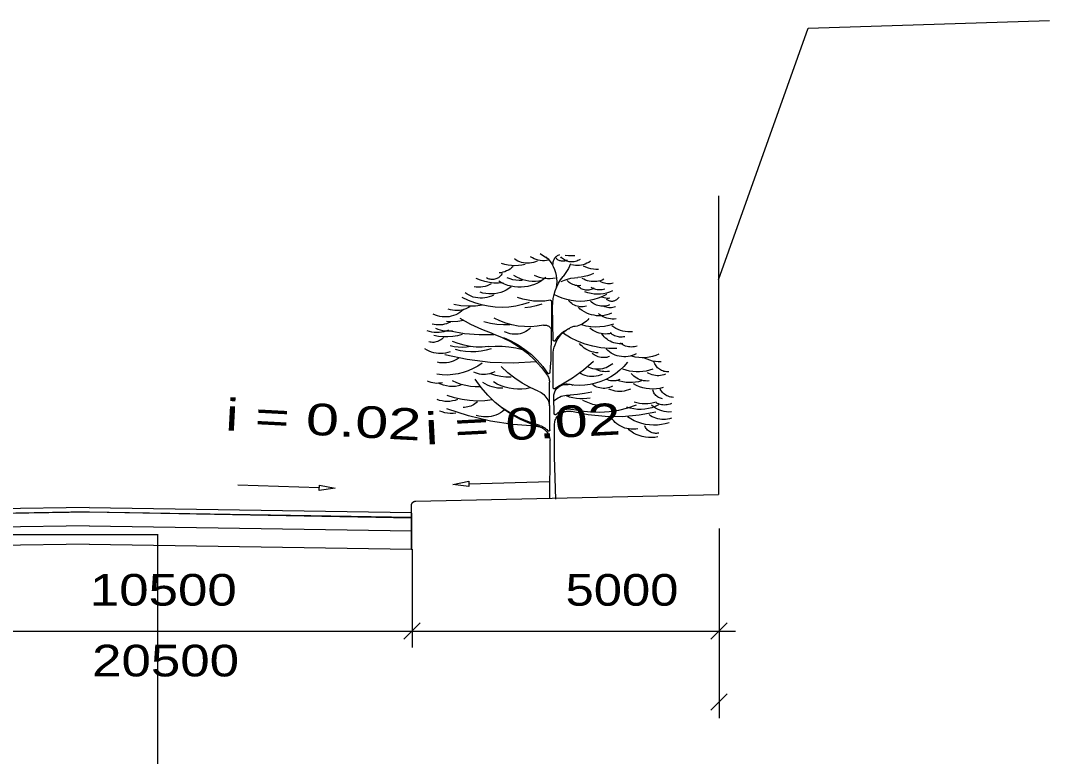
# Model space of a CAD drawing. Header units: metres. Extents: x 532950 to 537618, y 1849954 to 1853119.
# Drawn here: x 536117.5 to 536386.6, y 1852149.5 to 1852341.8 of the extents above; entities that cross this region are included whole.
import ezdxf

# ---------------------------------------------------------------- set-up
doc = ezdxf.new("R2010")
doc.units = ezdxf.units.M
doc.header["$LTSCALE"] = 3.1
for name, color, linetype, lineweight in [('1', 7, 'Continuous', 13), ('16', 7, 'Continuous', 13), ('2', 7, 'Continuous', 13), ('56', 7, 'Continuous', 13), ('57', 7, 'Continuous', 13), ('58', 7, 'Continuous', 13)]:
    doc.layers.add(name, color=color, linetype=linetype, lineweight=lineweight)

msp = doc.modelspace()

# ---------------------------------------------------------------- linework, layer by layer
at = {"layer": '1'}
for p, q in [((536256.81, 1852258.37), (536256.68, 1852267.04)), ((536256.8, 1852245.9), (536256.8, 1852254.33)), ((536255.97, 1852234.85), (536255.84, 1852247.32)), ((536257.07, 1852239.1), (536256.97, 1852243.44))]:
    msp.add_line(p, q, dxfattribs=at)
for points in [[(536252.67, 1852278.93), (536252.19, 1852278.73), (536251.68, 1852278.58), (536251.17, 1852278.47), (536250.65, 1852278.41), (536250.12, 1852278.39), (536249.6, 1852278.42), (536249.07, 1852278.49), (536248.56, 1852278.61), (536248.06, 1852278.78), (536247.58, 1852278.98), (536247.12, 1852279.23), (536246.67, 1852279.52)], [(536255.61, 1852279.17), (536255.07, 1852279.08), (536254.53, 1852279.04), (536253.98, 1852279.05), (536253.44, 1852279.11), (536252.9, 1852279.21), (536252.37, 1852279.37), (536251.86, 1852279.57), (536251.37, 1852279.82), (536250.91, 1852280.11)], [(536253.38, 1852280.93), (536254.05, 1852280.51), (536254.72, 1852280.08), (536255.38, 1852279.64)], [(536254.91, 1852280.11), (536255.48, 1852279.53), (536255.99, 1852278.9), (536256.44, 1852278.23), (536256.83, 1852277.51), (536257.15, 1852276.77), (536257.41, 1852276), (536257.6, 1852275.21), (536257.71, 1852274.41), (536257.75, 1852273.6), (536257.72, 1852272.79), (536257.61, 1852271.98)], [(536256.79, 1852278.11), (536256.79, 1852278.33), (536256.8, 1852278.56), (536256.84, 1852278.78), (536256.89, 1852279), (536256.96, 1852279.21), (536257.06, 1852279.42), (536257.17, 1852279.61), (536257.29, 1852279.8), (536257.44, 1852279.97), (536257.59, 1852280.13), (536257.76, 1852280.28), (536257.95, 1852280.41), (536258.14, 1852280.52), (536258.34, 1852280.62), (536258.56, 1852280.7)], [(536260.44, 1852279.17), (536260.24, 1852279.08), (536260.03, 1852279.01), (536259.82, 1852278.96), (536259.61, 1852278.93), (536259.39, 1852278.92), (536259.18, 1852278.93), (536258.96, 1852278.96), (536258.75, 1852279), (536258.55, 1852279.07), (536258.35, 1852279.15), (536258.16, 1852279.25), (536257.98, 1852279.37), (536257.81, 1852279.51), (536257.65, 1852279.65), (536257.51, 1852279.82), (536257.38, 1852279.99)], [(536263.85, 1852279.4), (536263.57, 1852279.23), (536263.28, 1852279.08), (536262.97, 1852278.95), (536262.66, 1852278.86), (536262.33, 1852278.79), (536262.01, 1852278.75), (536261.68, 1852278.74), (536261.35, 1852278.75), (536261.02, 1852278.8), (536260.7, 1852278.87), (536260.39, 1852278.98), (536260.08, 1852279.1), (536259.79, 1852279.26), (536259.51, 1852279.44), (536259.25, 1852279.64), (536259.01, 1852279.86), (536258.79, 1852280.11)], [(536262.44, 1852280.34), (536261.61, 1852280.31), (536260.79, 1852280.34), (536259.97, 1852280.46)], [(536246.32, 1852277.52), (536245.94, 1852277.18), (536245.53, 1852276.88), (536245.09, 1852276.62), (536244.64, 1852276.39), (536244.17, 1852276.2), (536243.68, 1852276.05), (536243.18, 1852275.94), (536242.68, 1852275.87)], [(536249.5, 1852278.11), (536248.61, 1852277.92), (536247.72, 1852277.8), (536246.82, 1852277.76), (536245.91, 1852277.8), (536245.02, 1852277.9), (536244.13, 1852278.09), (536243.26, 1852278.34)], [(536261.38, 1852278.22), (536260.81, 1852277.07), (536260.15, 1852275.97), (536259.39, 1852274.93)], [(536266.55, 1852278.93), (536266.12, 1852278.64), (536265.66, 1852278.4), (536265.19, 1852278.19), (536264.7, 1852278.03), (536264.19, 1852277.91), (536263.68, 1852277.83), (536263.16, 1852277.8), (536262.64, 1852277.82), (536262.12, 1852277.88), (536261.61, 1852277.99)], [(536268.67, 1852276.81), (536268, 1852276.8), (536267.33, 1852276.84), (536266.67, 1852276.95), (536266.03, 1852277.12), (536265.4, 1852277.35), (536264.79, 1852277.64)], [(536243.73, 1852273.28), (536242.53, 1852273.2), (536241.32, 1852273.23), (536240.12, 1852273.37), (536238.94, 1852273.63), (536237.79, 1852273.99), (536236.68, 1852274.46)], [(536243.5, 1852275.75), (536243.38, 1852275.53), (536243.23, 1852275.32), (536243.07, 1852275.12), (536242.9, 1852274.94), (536242.71, 1852274.78), (536242.5, 1852274.63), (536242.28, 1852274.5), (536242.06, 1852274.39), (536241.82, 1852274.3), (536241.58, 1852274.23), (536241.33, 1852274.18), (536241.08, 1852274.15), (536240.82, 1852274.15), (536240.57, 1852274.17), (536240.32, 1852274.21), (536240.07, 1852274.27), (536239.83, 1852274.35), (536239.6, 1852274.45), (536239.38, 1852274.57)], [(536254.91, 1852274.69), (536254.22, 1852274.14), (536253.48, 1852273.64), (536252.71, 1852273.21), (536251.9, 1852272.85), (536251.06, 1852272.56), (536250.21, 1852272.34), (536249.33, 1852272.2), (536248.45, 1852272.13), (536247.56, 1852272.14), (536246.68, 1852272.23), (536245.81, 1852272.39), (536244.96, 1852272.62), (536244.12, 1852272.93), (536243.32, 1852273.31), (536242.56, 1852273.75)], [(536248.67, 1852273.87), (536247.88, 1852273.87), (536247.09, 1852273.94), (536246.3, 1852274.08), (536245.54, 1852274.3), (536244.79, 1852274.57)], [(536253.85, 1852273.87), (536253.02, 1852273.72), (536252.18, 1852273.65), (536251.33, 1852273.65), (536250.49, 1852273.73), (536249.66, 1852273.87), (536248.85, 1852274.09), (536248.05, 1852274.38), (536247.29, 1852274.74), (536246.56, 1852275.16)], [(536257.46, 1852274.53), (536256.76, 1852274.41), (536256.05, 1852274.35), (536255.33, 1852274.35), (536254.62, 1852274.41), (536253.91, 1852274.52), (536253.22, 1852274.7), (536252.55, 1852274.94), (536251.89, 1852275.23)], [(536256.68, 1852267.04), (536256.71, 1852268.11), (536256.83, 1852269.16), (536257.05, 1852270.2), (536257.35, 1852271.22), (536257.74, 1852272.21), (536258.21, 1852273.17), (536258.76, 1852274.07), (536259.39, 1852274.93)], [(536258.91, 1852273.63), (536259.74, 1852273.98), (536260.6, 1852274.27), (536261.47, 1852274.48), (536262.36, 1852274.62), (536263.26, 1852274.69)], [(536264.08, 1852272.57), (536263.72, 1852272.54), (536263.36, 1852272.54), (536262.99, 1852272.56), (536262.63, 1852272.63), (536262.28, 1852272.72), (536261.93, 1852272.84), (536261.6, 1852272.99), (536261.28, 1852273.17), (536260.98, 1852273.38), (536260.7, 1852273.61), (536260.44, 1852273.87)], [(536267.38, 1852275.75), (536266.6, 1852275.4), (536265.79, 1852275.12), (536264.96, 1852274.9), (536264.11, 1852274.76), (536263.26, 1852274.69)], [(536270.08, 1852274.22), (536269.64, 1852274.02), (536269.17, 1852273.85), (536268.7, 1852273.73), (536268.21, 1852273.64), (536267.72, 1852273.6), (536267.23, 1852273.6), (536266.74, 1852273.64), (536266.25, 1852273.72), (536265.78, 1852273.85), (536265.31, 1852274.01), (536264.87, 1852274.22), (536264.44, 1852274.46)], [(536240.6, 1852272.98), (536240.08, 1852272.72), (536239.55, 1852272.5), (536238.99, 1852272.33), (536238.43, 1852272.21), (536237.85, 1852272.13), (536237.27, 1852272.11), (536236.69, 1852272.13), (536236.12, 1852272.2)], [(536245.86, 1852272.2), (536245.21, 1852271.76), (536244.53, 1852271.37), (536243.82, 1852271.04), (536243.08, 1852270.77), (536242.32, 1852270.58), (536241.55, 1852270.45), (536240.77, 1852270.39), (536239.98, 1852270.4), (536239.2, 1852270.48), (536238.43, 1852270.62), (536237.68, 1852270.84)], [(536267.5, 1852271.87), (536267.24, 1852271.72), (536266.98, 1852271.6), (536266.71, 1852271.5), (536266.43, 1852271.42), (536266.14, 1852271.37), (536265.85, 1852271.34), (536265.56, 1852271.35), (536265.27, 1852271.37), (536264.98, 1852271.43), (536264.7, 1852271.5), (536264.43, 1852271.61), (536264.17, 1852271.73), (536263.92, 1852271.88), (536263.68, 1852272.05), (536263.46, 1852272.25), (536263.26, 1852272.46)], [(536272.32, 1852271.16), (536271.56, 1852270.85), (536270.78, 1852270.61), (536269.98, 1852270.44), (536269.16, 1852270.34), (536268.35, 1852270.32), (536267.53, 1852270.36), (536266.72, 1852270.48), (536265.92, 1852270.67), (536265.14, 1852270.93)], [(536270.32, 1852271.63), (536270, 1852271.54), (536269.67, 1852271.47), (536269.34, 1852271.43), (536269, 1852271.42), (536268.67, 1852271.43), (536268.33, 1852271.48), (536268.01, 1852271.55), (536267.69, 1852271.65), (536267.37, 1852271.77), (536267.08, 1852271.93), (536266.79, 1852272.1)], [(536272.55, 1852273.16), (536272.17, 1852273.08), (536271.78, 1852273.04), (536271.39, 1852273.03), (536271, 1852273.05), (536270.61, 1852273.1), (536270.23, 1852273.19), (536269.85, 1852273.3), (536269.49, 1852273.45), (536269.14, 1852273.63)], [(536250.53, 1852268.11), (536248.8, 1852267.58), (536247.03, 1852267.19), (536245.24, 1852266.95), (536243.43, 1852266.87), (536241.62, 1852266.93), (536239.83, 1852267.15), (536238.05, 1852267.51), (536236.32, 1852268.03), (536234.63, 1852268.68), (536233, 1852269.48)], [(536241.18, 1852270.06), (536240.64, 1852269.81), (536240.07, 1852269.6), (536239.49, 1852269.44), (536238.9, 1852269.34), (536238.3, 1852269.28), (536237.7, 1852269.28), (536237.1, 1852269.33), (536236.51, 1852269.43), (536235.92, 1852269.57), (536235.36, 1852269.77), (536234.81, 1852270.02), (536234.28, 1852270.31), (536233.78, 1852270.64)], [(536256.01, 1852268.73), (536254.59, 1852268.52), (536253.15, 1852268.45), (536251.71, 1852268.52), (536250.28, 1852268.71), (536248.88, 1852269.03), (536247.51, 1852269.48)], [(536256.01, 1852268.73), (536256.04, 1852268.73), (536256.07, 1852268.73), (536256.1, 1852268.73), (536256.13, 1852268.73), (536256.16, 1852268.72), (536256.18, 1852268.71), (536256.21, 1852268.7), (536256.24, 1852268.69), (536256.26, 1852268.67), (536256.28, 1852268.66), (536256.3, 1852268.64), (536256.32, 1852268.62), (536256.34, 1852268.59), (536256.35, 1852268.57), (536256.37, 1852268.54), (536256.38, 1852268.52), (536256.39, 1852268.49), (536256.39, 1852268.46), (536256.4, 1852268.43), (536256.4, 1852268.4)], [(536256.4, 1852268.4), (536256.35, 1852263.82), (536256.28, 1852259.24), (536256.21, 1852254.66)], [(536270.79, 1852270.22), (536269.72, 1852269.68), (536268.61, 1852269.24), (536267.46, 1852268.89), (536266.29, 1852268.63), (536265.1, 1852268.48), (536263.91, 1852268.43), (536262.71, 1852268.48), (536261.52, 1852268.63), (536260.35, 1852268.89), (536259.21, 1852269.24), (536258.1, 1852269.68), (536257.03, 1852270.22)], [(536265.5, 1852267.16), (536265.1, 1852267.07), (536264.7, 1852267.02), (536264.3, 1852267.01), (536263.9, 1852267.03), (536263.5, 1852267.08), (536263.11, 1852267.17), (536262.73, 1852267.3), (536262.36, 1852267.46), (536262, 1852267.64), (536261.67, 1852267.86), (536261.35, 1852268.11), (536261.06, 1852268.39), (536260.79, 1852268.69)], [(536271.59, 1852267.54), (536271.22, 1852267.39), (536270.85, 1852267.28), (536270.47, 1852267.2), (536270.08, 1852267.16), (536269.7, 1852267.15), (536269.31, 1852267.17), (536268.92, 1852267.23), (536268.54, 1852267.32), (536268.18, 1852267.44), (536267.82, 1852267.6), (536267.48, 1852267.78), (536267.15, 1852268), (536266.85, 1852268.24), (536266.57, 1852268.51)], [(536271.67, 1852269.24), (536271.3, 1852269.22), (536270.92, 1852269.23), (536270.55, 1852269.27), (536270.19, 1852269.34), (536269.83, 1852269.43), (536269.48, 1852269.56)], [(536273.97, 1852269.51), (536273.87, 1852269.35), (536273.76, 1852269.21), (536273.64, 1852269.07), (536273.5, 1852268.94), (536273.36, 1852268.83), (536273.2, 1852268.73), (536273.04, 1852268.64), (536272.87, 1852268.57), (536272.7, 1852268.51), (536272.52, 1852268.47), (536272.33, 1852268.44), (536272.15, 1852268.43), (536271.97, 1852268.44), (536271.78, 1852268.46), (536271.6, 1852268.5), (536271.43, 1852268.56), (536271.26, 1852268.63), (536271.09, 1852268.71), (536270.94, 1852268.81), (536270.79, 1852268.92)], [(536233.33, 1852266.29), (536232.87, 1852265.89), (536232.38, 1852265.53), (536231.86, 1852265.22), (536231.32, 1852264.95), (536230.75, 1852264.73), (536230.17, 1852264.56), (536229.57, 1852264.44), (536228.97, 1852264.37), (536228.36, 1852264.36), (536227.76, 1852264.39), (536227.16, 1852264.48), (536226.57, 1852264.63), (536225.99, 1852264.82), (536225.44, 1852265.06)], [(536235.03, 1852267.03), (536234.51, 1852266.74), (536233.98, 1852266.5), (536233.42, 1852266.31), (536232.85, 1852266.17), (536232.27, 1852266.08), (536231.68, 1852266.04), (536231.1, 1852266.05), (536230.51, 1852266.12), (536229.94, 1852266.23), (536229.37, 1852266.39)], [(536238.33, 1852267.41), (536236.46, 1852267.19), (536234.57, 1852267.15), (536232.69, 1852267.29), (536230.83, 1852267.6)], [(536253.84, 1852267.72), (536252.38, 1852267.26), (536250.88, 1852266.93), (536249.36, 1852266.75)], [(536272.07, 1852265.35), (536271.45, 1852265.1), (536270.81, 1852264.91), (536270.16, 1852264.77), (536269.5, 1852264.69), (536268.83, 1852264.67), (536268.17, 1852264.7), (536267.5, 1852264.79), (536266.85, 1852264.93), (536266.22, 1852265.13), (536265.6, 1852265.38), (536265.01, 1852265.69), (536264.44, 1852266.04), (536263.91, 1852266.44), (536263.41, 1852266.89)], [(536273.14, 1852267.04), (536272.8, 1852266.92), (536272.45, 1852266.84), (536272.09, 1852266.79), (536271.72, 1852266.77), (536271.36, 1852266.78), (536271, 1852266.83), (536270.65, 1852266.91), (536270.3, 1852267.02), (536269.97, 1852267.16)], [(536229.95, 1852263.02), (536229.45, 1852262.79), (536228.93, 1852262.6), (536228.4, 1852262.45), (536227.85, 1852262.34), (536227.31, 1852262.29), (536226.75, 1852262.28), (536226.2, 1852262.31), (536225.66, 1852262.39), (536225.12, 1852262.51)], [(536233.37, 1852263.4), (536231.88, 1852263.2), (536230.37, 1852263.13), (536228.87, 1852263.21)], [(536241.08, 1852259.93), (536238.12, 1852261.06), (536235.24, 1852262.42), (536232.48, 1852263.99)], [(536245.5, 1852262.32), (536243.79, 1852262.29), (536242.07, 1852262.41), (536240.38, 1852262.68), (536238.71, 1852263.09)], [(536254.27, 1852262.2), (536252.63, 1852261.93), (536250.97, 1852261.81), (536249.31, 1852261.84), (536247.66, 1852262), (536246.03, 1852262.31), (536244.43, 1852262.75), (536242.88, 1852263.33), (536241.38, 1852264.04)], [(536266.16, 1852263.97), (536265.86, 1852263.62), (536265.52, 1852263.29), (536265.16, 1852262.99), (536264.77, 1852262.72), (536264.37, 1852262.49), (536263.94, 1852262.29), (536263.5, 1852262.13), (536263.05, 1852262), (536262.59, 1852261.91), (536262.12, 1852261.87)], [(536273.26, 1852263.86), (536272.77, 1852263.82), (536272.27, 1852263.82), (536271.78, 1852263.86), (536271.29, 1852263.94), (536270.81, 1852264.07), (536270.35, 1852264.24), (536269.9, 1852264.44), (536269.46, 1852264.68), (536269.06, 1852264.96), (536268.67, 1852265.27)], [(536229.44, 1852260.92), (536228.84, 1852260.69), (536228.23, 1852260.51), (536227.61, 1852260.38), (536226.98, 1852260.3), (536226.34, 1852260.28), (536225.71, 1852260.32), (536225.08, 1852260.4), (536224.46, 1852260.54), (536223.85, 1852260.73)], [(536230.52, 1852260.73), (536229.88, 1852260.65), (536229.24, 1852260.62), (536228.59, 1852260.65), (536227.96, 1852260.75), (536227.33, 1852260.9), (536226.72, 1852261.11), (536226.13, 1852261.37)], [(536241.25, 1852259.72), (536237.43, 1852259.66), (536233.63, 1852259.98), (536229.88, 1852260.67)], [(536250.92, 1852261.48), (536250.53, 1852261.13), (536250.11, 1852260.82), (536249.66, 1852260.55), (536249.18, 1852260.32), (536248.69, 1852260.13), (536248.19, 1852259.99), (536247.67, 1852259.89), (536247.15, 1852259.84), (536246.62, 1852259.84), (536246.1, 1852259.88), (536245.58, 1852259.97), (536245.07, 1852260.1), (536244.58, 1852260.28), (536244.11, 1852260.51)], [(536254.27, 1852262.2), (536254.43, 1852262.22), (536254.59, 1852262.23), (536254.75, 1852262.23), (536254.91, 1852262.21), (536255.07, 1852262.18), (536255.23, 1852262.14), (536255.38, 1852262.08), (536255.53, 1852262.01), (536255.66, 1852261.92), (536255.8, 1852261.83), (536255.92, 1852261.72), (536256.03, 1852261.6), (536256.13, 1852261.48), (536256.22, 1852261.34), (536256.3, 1852261.2), (536256.36, 1852261.05)], [(536256.8, 1852254.33), (536256.83, 1852255.04), (536256.92, 1852255.75), (536257.08, 1852256.44), (536257.3, 1852257.12), (536257.57, 1852257.78), (536257.9, 1852258.41), (536258.29, 1852259.01), (536258.73, 1852259.58), (536259.21, 1852260.1), (536259.74, 1852260.58), (536260.31, 1852261.01), (536260.91, 1852261.39), (536261.55, 1852261.71), (536262.21, 1852261.98)], [(536257.41, 1852258.21), (536257.74, 1852258.75), (536258.11, 1852259.25), (536258.53, 1852259.71), (536258.99, 1852260.14), (536259.49, 1852260.52), (536260.01, 1852260.86), (536260.57, 1852261.14), (536261.15, 1852261.38)], [(536272.56, 1852262.52), (536271.41, 1852262.16), (536270.24, 1852261.91), (536269.05, 1852261.77), (536267.85, 1852261.73), (536266.65, 1852261.81), (536265.47, 1852261.99), (536264.3, 1852262.27)], [(536272.08, 1852260.09), (536271.54, 1852259.98), (536270.99, 1852259.91), (536270.44, 1852259.9), (536269.89, 1852259.93), (536269.34, 1852260.01), (536268.81, 1852260.14), (536268.28, 1852260.32), (536267.78, 1852260.54), (536267.3, 1852260.81), (536266.84, 1852261.12), (536266.41, 1852261.47)], [(536275.56, 1852259.2), (536275.22, 1852259.14), (536274.88, 1852259.1), (536274.54, 1852259.09), (536274.2, 1852259.11), (536273.86, 1852259.16), (536273.52, 1852259.24), (536273.2, 1852259.34), (536272.88, 1852259.47), (536272.57, 1852259.63), (536272.28, 1852259.82), (536272.01, 1852260.02), (536271.76, 1852260.25)], [(536277.6, 1852260.51), (536276.96, 1852260.46), (536276.31, 1852260.47), (536275.67, 1852260.54), (536275.04, 1852260.66), (536274.41, 1852260.84), (536273.81, 1852261.07), (536273.23, 1852261.36), (536272.67, 1852261.69), (536272.15, 1852262.07)], [(536228.1, 1852259.02), (536227.89, 1852258.77), (536227.65, 1852258.56), (536227.39, 1852258.36), (536227.12, 1852258.18), (536226.83, 1852258.04), (536226.53, 1852257.92), (536226.22, 1852257.82), (536225.9, 1852257.76), (536225.58, 1852257.72), (536225.25, 1852257.72), (536224.93, 1852257.74), (536224.61, 1852257.79), (536224.29, 1852257.87)], [(536232.99, 1852259.78), (536231.78, 1852259.46), (536230.55, 1852259.25), (536229.3, 1852259.15), (536228.04, 1852259.16), (536226.79, 1852259.29), (536225.56, 1852259.52)], [(536239.82, 1852256.61), (536238.23, 1852256.49), (536236.64, 1852256.51), (536235.06, 1852256.67), (536233.49, 1852256.97), (536231.96, 1852257.4), (536230.47, 1852257.97)], [(536241.08, 1852259.93), (536243.5, 1852258.98), (536245.82, 1852257.82), (536248.02, 1852256.44), (536250.09, 1852254.87), (536252, 1852253.11), (536253.73, 1852251.18), (536255.29, 1852249.1)], [(536243.81, 1852258.98), (536245.78, 1852258.1), (536247.66, 1852257.07), (536249.44, 1852255.87), (536251.11, 1852254.52), (536252.66, 1852253.03), (536254.07, 1852251.41), (536255.34, 1852249.68)], [(536257.41, 1852258.21), (536257.4, 1852258.19), (536257.38, 1852258.17), (536257.36, 1852258.15), (536257.34, 1852258.13), (536257.32, 1852258.11), (536257.3, 1852258.09), (536257.27, 1852258.08), (536257.25, 1852258.07), (536257.22, 1852258.06), (536257.19, 1852258.05), (536257.16, 1852258.05), (536257.13, 1852258.05), (536257.11, 1852258.05), (536257.08, 1852258.05), (536257.05, 1852258.06), (536257.02, 1852258.07), (536257, 1852258.08), (536256.97, 1852258.09), (536256.95, 1852258.1), (536256.93, 1852258.12), (536256.91, 1852258.14), (536256.89, 1852258.16), (536256.87, 1852258.18), (536256.85, 1852258.21), (536256.84, 1852258.23), (536256.83, 1852258.26), (536256.82, 1852258.28), (536256.81, 1852258.31), (536256.81, 1852258.34), (536256.81, 1852258.37)], [(536273.46, 1852256.12), (536271.36, 1852256.12), (536269.26, 1852256.31), (536267.2, 1852256.69), (536265.18, 1852257.26), (536263.21, 1852258), (536261.33, 1852258.92), (536259.53, 1852260.01)], [(536275.07, 1852257.42), (536274.59, 1852257.38), (536274.1, 1852257.38), (536273.61, 1852257.43), (536273.13, 1852257.51), (536272.65, 1852257.64), (536272.19, 1852257.8), (536271.75, 1852258.01), (536271.32, 1852258.25), (536270.92, 1852258.52), (536270.54, 1852258.83), (536270.18, 1852259.17), (536269.86, 1852259.54), (536269.57, 1852259.93)], [(536278.8, 1852256.77), (536278.43, 1852256.66), (536278.05, 1852256.57), (536277.67, 1852256.52), (536277.29, 1852256.5), (536276.9, 1852256.52), (536276.52, 1852256.57), (536276.14, 1852256.64), (536275.77, 1852256.76), (536275.41, 1852256.9), (536275.07, 1852257.07), (536274.74, 1852257.27), (536274.43, 1852257.5)], [(536229.89, 1852255.24), (536229.29, 1852255.06), (536228.68, 1852254.92), (536228.05, 1852254.83), (536227.43, 1852254.8), (536226.8, 1852254.82), (536226.17, 1852254.9), (536225.56, 1852255.02), (536224.96, 1852255.2), (536224.37, 1852255.43), (536223.81, 1852255.7), (536223.27, 1852256.02)], [(536235.15, 1852256.61), (536234.1, 1852256.46), (536233.04, 1852256.4), (536231.98, 1852256.44), (536230.92, 1852256.58), (536229.89, 1852256.8)], [(536240.6, 1852256.02), (536239.29, 1852255.67), (536237.96, 1852255.42), (536236.62, 1852255.29), (536235.26, 1852255.26), (536233.91, 1852255.34), (536232.57, 1852255.53), (536231.25, 1852255.83)], [(536239.82, 1852256.61), (536241.63, 1852256.75), (536243.44, 1852256.75), (536245.24, 1852256.59), (536247.03, 1852256.28), (536248.78, 1852255.83)], [(536268.6, 1852254.99), (536268.03, 1852255.03), (536267.47, 1852255.12), (536266.92, 1852255.25), (536266.38, 1852255.44), (536265.86, 1852255.66), (536265.36, 1852255.94), (536264.89, 1852256.25), (536264.45, 1852256.6), (536264.04, 1852256.99), (536263.66, 1852257.42)], [(536271.59, 1852254.02), (536271.23, 1852253.9), (536270.86, 1852253.81), (536270.49, 1852253.76), (536270.11, 1852253.73), (536269.73, 1852253.74), (536269.35, 1852253.78), (536268.97, 1852253.85), (536268.61, 1852253.96), (536268.25, 1852254.09), (536267.91, 1852254.25), (536267.58, 1852254.45), (536267.27, 1852254.66), (536266.98, 1852254.91)], [(536278.56, 1852254.75), (536278.04, 1852254.49), (536277.51, 1852254.28), (536276.96, 1852254.12), (536276.4, 1852254.01), (536275.83, 1852253.95), (536275.26, 1852253.95), (536274.69, 1852253.99), (536274.12, 1852254.08), (536273.57, 1852254.22), (536273.03, 1852254.42), (536272.51, 1852254.66), (536272.01, 1852254.94), (536271.54, 1852255.27), (536271.11, 1852255.64), (536270.7, 1852256.04)], [(536238.26, 1852252.32), (536237.11, 1852251.53), (536235.89, 1852250.85), (536234.62, 1852250.28), (536233.3, 1852249.82), (536231.94, 1852249.49), (536230.56, 1852249.28), (536229.17, 1852249.19), (536227.77, 1852249.23), (536226.38, 1852249.4)], [(536232.22, 1852253.69), (536231.73, 1852253.35), (536231.21, 1852253.07), (536230.67, 1852252.83), (536230.1, 1852252.63), (536229.53, 1852252.49), (536228.94, 1852252.39), (536228.35, 1852252.35), (536227.75, 1852252.35), (536227.16, 1852252.41), (536226.58, 1852252.52)], [(536252.38, 1852252.62), (536246.35, 1852252.28), (536240.32, 1852252.48), (536234.33, 1852253.21), (536228.43, 1852254.47)], [(536256.21, 1852254.66), (536256.16, 1852253.04), (536256.06, 1852251.43), (536255.93, 1852249.82)], [(536267.38, 1852252.72), (536264.71, 1852250.42), (536261.84, 1852248.36), (536258.8, 1852246.56)], [(536276.24, 1852252.52), (536275.28, 1852251.43), (536274.23, 1852250.44), (536273.1, 1852249.54), (536271.89, 1852248.75), (536270.62, 1852248.06), (536269.29, 1852247.5), (536267.91, 1852247.05), (536266.5, 1852246.72), (536265.07, 1852246.52), (536263.63, 1852246.45), (536262.18, 1852246.51), (536260.75, 1852246.69)], [(536272.4, 1852252.15), (536272.01, 1852251.84), (536271.59, 1852251.55), (536271.14, 1852251.31), (536270.68, 1852251.1), (536270.2, 1852250.94), (536269.71, 1852250.81), (536269.21, 1852250.73), (536268.7, 1852250.69), (536268.2, 1852250.69), (536267.69, 1852250.74), (536267.19, 1852250.83), (536266.7, 1852250.96), (536266.22, 1852251.13), (536265.76, 1852251.34)], [(536284.47, 1852254.67), (536283.64, 1852254.31), (536282.78, 1852254.03), (536281.89, 1852253.84), (536281, 1852253.72), (536280.09, 1852253.69), (536279.19, 1852253.75), (536278.3, 1852253.88), (536277.42, 1852254.1)], [(536285.03, 1852252.64), (536284.29, 1852252.64), (536283.55, 1852252.71), (536282.82, 1852252.84), (536282.11, 1852253.04), (536281.41, 1852253.3), (536280.74, 1852253.61)], [(536287.06, 1852250.05), (536286.74, 1852250.03), (536286.42, 1852250.04), (536286.1, 1852250.08), (536285.79, 1852250.15), (536285.48, 1852250.24), (536285.18, 1852250.36), (536284.9, 1852250.51), (536284.63, 1852250.68), (536284.37, 1852250.87), (536284.13, 1852251.08), (536283.92, 1852251.32), (536283.72, 1852251.57), (536283.54, 1852251.84), (536283.39, 1852252.12), (536283.27, 1852252.42), (536283.17, 1852252.72)], [(536241.59, 1852250.06), (536241.12, 1852249.83), (536240.63, 1852249.64), (536240.12, 1852249.49), (536239.61, 1852249.39), (536239.08, 1852249.33), (536238.56, 1852249.32), (536238.03, 1852249.36), (536237.51, 1852249.44), (536237, 1852249.57), (536236.51, 1852249.75), (536236.03, 1852249.96)], [(536245.82, 1852248.62), (536244.47, 1852248.65), (536243.14, 1852248.8), (536241.82, 1852249.08), (536240.54, 1852249.48)], [(536252.92, 1852244.97), (536250.78, 1852245.93), (536248.73, 1852247.06), (536246.78, 1852248.35), (536244.94, 1852249.8), (536243.22, 1852251.4)], [(536255.93, 1852249.82), (536255.92, 1852249.8), (536255.92, 1852249.77), (536255.91, 1852249.74), (536255.9, 1852249.72), (536255.88, 1852249.69), (536255.87, 1852249.67), (536255.85, 1852249.65), (536255.83, 1852249.62), (536255.81, 1852249.61), (536255.79, 1852249.59), (536255.76, 1852249.57), (536255.74, 1852249.56), (536255.71, 1852249.55), (536255.68, 1852249.54), (536255.66, 1852249.54), (536255.63, 1852249.53), (536255.6, 1852249.53), (536255.57, 1852249.53), (536255.54, 1852249.54), (536255.52, 1852249.55), (536255.49, 1852249.55), (536255.46, 1852249.57), (536255.44, 1852249.58), (536255.41, 1852249.6), (536255.39, 1852249.61), (536255.37, 1852249.63), (536255.35, 1852249.65), (536255.34, 1852249.68)], [(536269.65, 1852249.32), (536269.12, 1852249.12), (536268.57, 1852248.97), (536268.02, 1852248.86), (536267.46, 1852248.81), (536266.89, 1852248.8), (536266.32, 1852248.83), (536265.76, 1852248.92), (536265.21, 1852249.05), (536264.68, 1852249.23), (536264.16, 1852249.46), (536263.66, 1852249.72)], [(536271.51, 1852250.13), (536271.04, 1852250.07), (536270.57, 1852250.05), (536270.1, 1852250.07), (536269.63, 1852250.13), (536269.17, 1852250.23), (536268.71, 1852250.36), (536268.27, 1852250.53)], [(536282.86, 1852250.76), (536282.03, 1852250.45), (536281.17, 1852250.22), (536280.3, 1852250.07), (536279.41, 1852249.99), (536278.52, 1852249.99), (536277.64, 1852250.07), (536276.76, 1852250.22), (536275.91, 1852250.45), (536275.07, 1852250.76)], [(536281.89, 1852247.64), (536281.41, 1852247.62), (536280.93, 1852247.65), (536280.46, 1852247.71), (536279.99, 1852247.82), (536279.54, 1852247.96), (536279.1, 1852248.14), (536278.67, 1852248.37), (536278.27, 1852248.62), (536277.89, 1852248.92), (536277.54, 1852249.24), (536277.21, 1852249.59)], [(536286.17, 1852249.4), (536285.76, 1852249.24), (536285.33, 1852249.13), (536284.89, 1852249.05), (536284.45, 1852249.01), (536284.01, 1852249.01), (536283.57, 1852249.05), (536283.13, 1852249.12), (536282.7, 1852249.23), (536282.29, 1852249.38), (536281.88, 1852249.57), (536281.5, 1852249.79)], [(536227.87, 1852247.18), (536227.37, 1852247.08), (536226.87, 1852247.03), (536226.37, 1852247.01), (536225.87, 1852247.04), (536225.37, 1852247.11), (536224.88, 1852247.22), (536224.4, 1852247.37), (536223.93, 1852247.56)], [(536232.76, 1852246.5), (536232.01, 1852246.33), (536231.24, 1852246.23), (536230.46, 1852246.19), (536229.69, 1852246.23), (536228.92, 1852246.34), (536228.16, 1852246.52), (536227.43, 1852246.77), (536226.72, 1852247.08)], [(536237.66, 1852246.12), (536236.42, 1852246.12), (536235.18, 1852246.22), (536233.96, 1852246.43), (536232.76, 1852246.74), (536231.59, 1852247.15), (536230.46, 1852247.66)], [(536253.3, 1852235.65), (536250.75, 1852236.49), (536248.29, 1852237.56), (536245.94, 1852238.84), (536243.71, 1852240.34), (536241.62, 1852242.03), (536239.7, 1852243.9), (536237.96, 1852245.95), (536236.41, 1852248.14)], [(536243.61, 1852245.74), (536242.92, 1852245.73), (536242.23, 1852245.79), (536241.56, 1852245.9), (536240.89, 1852246.07), (536240.24, 1852246.29), (536239.61, 1852246.57), (536239, 1852246.9), (536238.43, 1852247.27)], [(536250.81, 1852245.83), (536249.72, 1852245.61), (536248.62, 1852245.49), (536247.51, 1852245.47), (536246.4, 1852245.54), (536245.3, 1852245.72), (536244.23, 1852245.99), (536243.18, 1852246.36), (536242.17, 1852246.82), (536241.21, 1852247.37)], [(536255.29, 1852249.1), (536255.43, 1852248.87), (536255.55, 1852248.63), (536255.66, 1852248.38), (536255.74, 1852248.12), (536255.79, 1852247.86), (536255.83, 1852247.59), (536255.84, 1852247.32)], [(536256.97, 1852243.44), (536256.97, 1852243.72), (536257, 1852244.01), (536257.06, 1852244.29), (536257.14, 1852244.56), (536257.24, 1852244.82), (536257.37, 1852245.08), (536257.52, 1852245.32), (536257.69, 1852245.55), (536257.88, 1852245.76), (536258.09, 1852245.96), (536258.31, 1852246.14), (536258.55, 1852246.29), (536258.8, 1852246.43), (536259.06, 1852246.54), (536259.33, 1852246.63), (536259.61, 1852246.69), (536259.89, 1852246.73), (536260.18, 1852246.74), (536260.46, 1852246.73), (536260.75, 1852246.69)], [(536257.35, 1852245.66), (536257.63, 1852245.92), (536257.94, 1852246.14), (536258.27, 1852246.34), (536258.61, 1852246.51), (536258.97, 1852246.65), (536259.33, 1852246.75), (536259.71, 1852246.83), (536260.09, 1852246.87), (536260.47, 1852246.87), (536260.85, 1852246.84), (536261.23, 1852246.78), (536261.6, 1852246.69), (536261.96, 1852246.56)], [(536274.29, 1852248.03), (536273.96, 1852247.89), (536273.61, 1852247.78), (536273.26, 1852247.71), (536272.9, 1852247.66), (536272.54, 1852247.64), (536272.18, 1852247.66), (536271.82, 1852247.71), (536271.47, 1852247.78), (536271.12, 1852247.89), (536270.79, 1852248.03)], [(536279.94, 1852247.64), (536279.15, 1852247.43), (536278.35, 1852247.28), (536277.53, 1852247.2), (536276.71, 1852247.19), (536275.89, 1852247.25), (536275.08, 1852247.38), (536274.29, 1852247.57), (536273.51, 1852247.84)], [(536285.59, 1852245.89), (536284.72, 1852245.68), (536283.83, 1852245.55), (536282.94, 1852245.51), (536282.04, 1852245.54), (536281.15, 1852245.65), (536280.28, 1852245.84), (536279.42, 1852246.11), (536278.59, 1852246.45), (536277.8, 1852246.86)], [(536252.92, 1852244.97), (536253.31, 1852244.79), (536253.68, 1852244.58), (536254.03, 1852244.34), (536254.36, 1852244.06), (536254.66, 1852243.76), (536254.93, 1852243.43), (536255.18, 1852243.08), (536255.39, 1852242.7), (536255.56, 1852242.31), (536255.7, 1852241.91), (536255.8, 1852241.5), (536255.87, 1852241.07), (536255.89, 1852240.65)], [(536257.35, 1852245.66), (536257.32, 1852245.64), (536257.3, 1852245.63), (536257.28, 1852245.61), (536257.25, 1852245.6), (536257.23, 1852245.59), (536257.2, 1852245.58), (536257.17, 1852245.58), (536257.15, 1852245.57), (536257.12, 1852245.57), (536257.09, 1852245.57), (536257.06, 1852245.58), (536257.03, 1852245.58), (536257.01, 1852245.59), (536256.98, 1852245.6), (536256.96, 1852245.62), (536256.93, 1852245.63), (536256.91, 1852245.65), (536256.89, 1852245.67), (536256.87, 1852245.69), (536256.86, 1852245.71), (536256.84, 1852245.74), (536256.83, 1852245.76), (536256.82, 1852245.79), (536256.81, 1852245.81), (536256.8, 1852245.84), (536256.8, 1852245.87), (536256.8, 1852245.9)], [(536266.89, 1852244.72), (536265.03, 1852244.34), (536263.14, 1852244.08), (536261.24, 1852243.94)], [(536272.35, 1852246.28), (536271.96, 1852246.09), (536271.56, 1852245.94), (536271.15, 1852245.82), (536270.73, 1852245.74), (536270.3, 1852245.7), (536269.87, 1852245.7), (536269.45, 1852245.73), (536269.02, 1852245.8), (536268.61, 1852245.9), (536268.2, 1852246.04), (536267.81, 1852246.22), (536267.44, 1852246.43), (536267.09, 1852246.67)], [(536277.02, 1852245.5), (536276.48, 1852245.28), (536275.92, 1852245.11), (536275.35, 1852244.99), (536274.78, 1852244.92), (536274.2, 1852244.9), (536273.61, 1852244.92), (536273.04, 1852244.99), (536272.47, 1852245.11), (536271.91, 1852245.28), (536271.37, 1852245.5)], [(536285.39, 1852242.96), (536285.12, 1852243.03), (536284.86, 1852243.11), (536284.6, 1852243.22), (536284.35, 1852243.35), (536284.11, 1852243.5), (536283.89, 1852243.67), (536283.69, 1852243.86), (536283.5, 1852244.07), (536283.33, 1852244.29), (536283.18, 1852244.53), (536283.05, 1852244.78), (536282.95, 1852245.04), (536282.86, 1852245.3)], [(536288.32, 1852243.35), (536287.96, 1852243.37), (536287.6, 1852243.42), (536287.25, 1852243.51), (536286.91, 1852243.62), (536286.58, 1852243.77), (536286.27, 1852243.94), (536285.97, 1852244.14), (536285.69, 1852244.37), (536285.43, 1852244.62), (536285.2, 1852244.89), (536284.99, 1852245.19), (536284.81, 1852245.5)], [(536231.8, 1852242.76), (536231.15, 1852242.55), (536230.48, 1852242.4), (536229.8, 1852242.3), (536229.12, 1852242.27), (536228.43, 1852242.3), (536227.75, 1852242.4), (536227.08, 1852242.55), (536226.43, 1852242.76)], [(536240.92, 1852242.66), (536238.94, 1852242.44), (536236.94, 1852242.39), (536234.95, 1852242.5), (536232.97, 1852242.78), (536231.02, 1852243.21), (536229.12, 1852243.81)], [(536236.99, 1852242.18), (536236.68, 1852241.9), (536236.36, 1852241.65), (536236.01, 1852241.43), (536235.65, 1852241.23), (536235.27, 1852241.07), (536234.88, 1852240.93), (536234.47, 1852240.83), (536234.07, 1852240.77), (536233.66, 1852240.74), (536233.24, 1852240.74)], [(536256.96, 1852242.38), (536257.31, 1852242.69), (536257.68, 1852242.97), (536258.08, 1852243.22), (536258.5, 1852243.44), (536258.93, 1852243.62), (536259.38, 1852243.76), (536259.84, 1852243.86), (536260.31, 1852243.93), (536260.77, 1852243.95), (536261.24, 1852243.94)], [(536266.5, 1852243.16), (536265.61, 1852243.02), (536264.7, 1852242.95), (536263.8, 1852242.96), (536262.89, 1852243.05), (536262, 1852243.21), (536261.12, 1852243.44), (536260.27, 1852243.74)], [(536270.98, 1852241.21), (536270.03, 1852241.16), (536269.08, 1852241.2), (536268.13, 1852241.32), (536267.2, 1852241.51), (536266.29, 1852241.79), (536265.41, 1852242.15), (536264.56, 1852242.57)], [(536284.39, 1852241.36), (536283.53, 1852240.96), (536282.63, 1852240.64), (536281.71, 1852240.4), (536280.77, 1852240.25), (536279.82, 1852240.18), (536278.87, 1852240.21), (536277.92, 1852240.31), (536276.99, 1852240.51), (536276.08, 1852240.79)], [(536283.72, 1852242.12), (536283.02, 1852241.92), (536282.31, 1852241.77), (536281.58, 1852241.68), (536280.85, 1852241.65), (536280.13, 1852241.68), (536279.4, 1852241.77), (536278.69, 1852241.92), (536277.99, 1852242.12)], [(536287.73, 1852241.74), (536287.38, 1852241.6), (536287.02, 1852241.49), (536286.65, 1852241.41), (536286.27, 1852241.37), (536285.89, 1852241.35), (536285.51, 1852241.37), (536285.14, 1852241.42), (536284.77, 1852241.5), (536284.41, 1852241.62), (536284.06, 1852241.76), (536283.72, 1852241.93)], [(536231.32, 1852239.21), (536230.61, 1852239.14), (536229.89, 1852239.14), (536229.17, 1852239.21), (536228.47, 1852239.34), (536227.77, 1852239.53), (536227.1, 1852239.78)], [(536252.15, 1852235.84), (536246.25, 1852236.24), (536240.4, 1852237.13), (536234.64, 1852238.51), (536229.02, 1852240.36)], [(536244.09, 1852240.07), (536243.57, 1852239.66), (536243.03, 1852239.3), (536242.45, 1852238.98), (536241.85, 1852238.72), (536241.22, 1852238.51), (536240.59, 1852238.36), (536239.94, 1852238.26), (536239.28, 1852238.22), (536238.62, 1852238.24), (536237.97, 1852238.31), (536237.33, 1852238.44), (536236.7, 1852238.63)], [(536253.31, 1852236.03), (536250.66, 1852236.87), (536248.1, 1852237.92), (536245.64, 1852239.2), (536243.3, 1852240.68)], [(536257.63, 1852238.9), (536257.61, 1852238.88), (536257.59, 1852238.86), (536257.57, 1852238.84), (536257.54, 1852238.83), (536257.52, 1852238.82), (536257.49, 1852238.81), (536257.46, 1852238.8), (536257.44, 1852238.79), (536257.41, 1852238.79), (536257.38, 1852238.79), (536257.35, 1852238.79), (536257.32, 1852238.8), (536257.29, 1852238.8), (536257.27, 1852238.81), (536257.24, 1852238.83), (536257.22, 1852238.84), (536257.19, 1852238.86), (536257.17, 1852238.88), (536257.15, 1852238.9), (536257.13, 1852238.92), (536257.12, 1852238.94), (536257.1, 1852238.97), (536257.09, 1852238.99), (536257.08, 1852239.02), (536257.08, 1852239.05), (536257.07, 1852239.08), (536257.07, 1852239.1)], [(536257.16, 1852236.14), (536257.17, 1852236.45), (536257.21, 1852236.76), (536257.28, 1852237.06), (536257.37, 1852237.36), (536257.49, 1852237.65), (536257.63, 1852237.93), (536257.8, 1852238.19), (536257.98, 1852238.44), (536258.19, 1852238.67), (536258.42, 1852238.89), (536258.67, 1852239.08), (536258.93, 1852239.25), (536259.2, 1852239.4), (536259.49, 1852239.52), (536259.78, 1852239.62), (536260.09, 1852239.69), (536260.4, 1852239.73), (536260.71, 1852239.75), (536261.02, 1852239.75), (536261.33, 1852239.71), (536261.64, 1852239.65)], [(536257.63, 1852238.9), (536257.88, 1852239.15), (536258.14, 1852239.38), (536258.42, 1852239.59), (536258.72, 1852239.78), (536259.03, 1852239.94), (536259.35, 1852240.07), (536259.69, 1852240.17), (536260.03, 1852240.25), (536260.38, 1852240.3), (536260.73, 1852240.32), (536261.08, 1852240.31), (536261.43, 1852240.26), (536261.77, 1852240.2)], [(536283.65, 1852239.45), (536279.27, 1852238.67), (536274.85, 1852238.3), (536270.41, 1852238.33), (536265.99, 1852238.79), (536261.64, 1852239.65)], [(536278.56, 1852241.27), (536276.25, 1852240.48), (536273.88, 1852239.91), (536271.46, 1852239.54), (536269.03, 1852239.39), (536266.59, 1852239.44), (536264.16, 1852239.71), (536261.77, 1852240.2)], [(536287.74, 1852237.89), (536287.24, 1852237.74), (536286.74, 1852237.63), (536286.23, 1852237.56), (536285.71, 1852237.54), (536285.2, 1852237.56), (536284.69, 1852237.62), (536284.18, 1852237.73), (536283.69, 1852237.88), (536283.21, 1852238.07), (536282.75, 1852238.3), (536282.31, 1852238.56), (536281.89, 1852238.87)], [(536287.73, 1852239.55), (536287.11, 1852239.52), (536286.49, 1852239.55), (536285.88, 1852239.64), (536285.27, 1852239.79), (536284.68, 1852239.98), (536284.12, 1852240.23), (536283.57, 1852240.53), (536283.06, 1852240.87), (536282.57, 1852241.27)], [(536253.31, 1852236.03), (536253.65, 1852235.91), (536253.98, 1852235.76), (536254.3, 1852235.59), (536254.6, 1852235.39), (536254.89, 1852235.16), (536255.15, 1852234.91), (536255.39, 1852234.64)], [(536257.54, 1852216.73), (536257.16, 1852227.76), (536257.16, 1852236.14)], [(536278.97, 1852235.16), (536278.4, 1852235.07), (536277.83, 1852235.02), (536277.25, 1852235.02), (536276.67, 1852235.08), (536276.11, 1852235.18), (536275.55, 1852235.33), (536275.01, 1852235.53), (536274.48, 1852235.78), (536273.99, 1852236.07), (536273.51, 1852236.4), (536273.07, 1852236.77), (536272.66, 1852237.18), (536272.29, 1852237.62), (536271.96, 1852238.09)], [(536287.15, 1852236.72), (536286.15, 1852236.43), (536285.14, 1852236.22), (536284.1, 1852236.1), (536283.06, 1852236.07), (536282.03, 1852236.13), (536281, 1852236.28), (536279.98, 1852236.51), (536279, 1852236.83), (536278.04, 1852237.24), (536277.12, 1852237.72), (536276.24, 1852238.28)], [(536252.15, 1852235.84), (536252.49, 1852235.82), (536252.83, 1852235.77), (536253.16, 1852235.69), (536253.48, 1852235.58), (536253.8, 1852235.44), (536254.1, 1852235.27), (536254.38, 1852235.09), (536254.65, 1852234.87), (536254.89, 1852234.64), (536255.12, 1852234.38), (536255.32, 1852234.11), (536255.5, 1852233.82), (536255.66, 1852233.51), (536255.78, 1852233.19), (536255.88, 1852232.87), (536255.95, 1852232.53), (536255.99, 1852232.19)], [(536255.97, 1852234.85), (536255.96, 1852234.82), (536255.96, 1852234.79), (536255.96, 1852234.76), (536255.95, 1852234.73), (536255.94, 1852234.71), (536255.92, 1852234.68), (536255.91, 1852234.66), (536255.89, 1852234.64), (536255.87, 1852234.61), (536255.85, 1852234.6), (536255.83, 1852234.58), (536255.8, 1852234.56), (536255.78, 1852234.55), (536255.75, 1852234.54), (536255.73, 1852234.53), (536255.7, 1852234.52), (536255.67, 1852234.52), (536255.64, 1852234.52), (536255.61, 1852234.52), (536255.59, 1852234.52), (536255.56, 1852234.53), (536255.53, 1852234.54), (536255.5, 1852234.55), (536255.48, 1852234.56), (536255.46, 1852234.58), (536255.43, 1852234.6), (536255.41, 1852234.62), (536255.39, 1852234.64)], [(536284.23, 1852233.02), (536283.41, 1852232.89), (536282.58, 1852232.84), (536281.75, 1852232.86), (536280.93, 1852232.95), (536280.11, 1852233.12), (536279.32, 1852233.35), (536278.55, 1852233.66), (536277.81, 1852234.03), (536277.1, 1852234.47), (536276.44, 1852234.97)], [(536284.42, 1852233.99), (536284.14, 1852233.95), (536283.86, 1852233.93), (536283.58, 1852233.93), (536283.3, 1852233.96), (536283.02, 1852234.01), (536282.75, 1852234.09), (536282.48, 1852234.19), (536282.23, 1852234.31), (536281.98, 1852234.45), (536281.75, 1852234.61), (536281.53, 1852234.8), (536281.33, 1852235), (536281.15, 1852235.21), (536280.99, 1852235.44), (536280.84, 1852235.69), (536280.72, 1852235.94)], [(536255.93, 1852216.82), (536256.02, 1852229.05), (536255.99, 1852232.19)]]:
    msp.add_lwpolyline(points, dxfattribs=at)
at = {"layer": '16'}
for p, q in [((536195.64, 1852219.74), (536174.36, 1852220.38)), ((536234.73, 1852220.73), (536256.02, 1852221.38)), ((536300.2, 1852209.08), (536300.2, 1852159.46)), ((536153.25, 1852207.45), (534427.56, 1852207.45)), ((536153.43, 1851566.46), (536153.43, 1852207.63)), ((536219.9, 1852203.66), (536219.9, 1852177.96)), ((536219.9, 1852203.66), (536219.9, 1852177.96)), ((536300.2, 1852203.66), (536300.2, 1852177.96)), ((536047, 1852182.24), (536224.19, 1852182.24)), ((536215.62, 1852182.24), (536304.48, 1852182.24)), ((536222.04, 1852184.39), (536217.76, 1852180.1)), ((536217.76, 1852180.1), (536222.04, 1852184.39)), ((536298.06, 1852180.1), (536302.34, 1852184.39)), ((536298.06, 1852161.6), (536302.34, 1852165.88))]:
    msp.add_line(p, q, dxfattribs=at)
msp.add_lwpolyline([(536300.03, 1852274.11), (536323.56, 1852339.83), (536386.63, 1852341.83)], dxfattribs=at)
for points in [[(536195.66, 1852220.43), (536199.82, 1852219.61), (536195.62, 1852219.04)], [(536234.75, 1852220.04), (536230.55, 1852220.61), (536234.71, 1852221.43)], [(536153.25, 1852207.42), (536153.25, 1852207.48), (536153.43, 1852207.45)]]:
    msp.add_lwpolyline(points, close=True, dxfattribs=at)
at = {"layer": '2'}
msp.add_line((536300.03, 1852296.06), (536300.03, 1852217.93), dxfattribs=at)
at = {"layer": '56'}
for p, q in [((536135.42, 1852213.4), (536051.12, 1852212.03)), ((536135.42, 1852213.4), (536219.73, 1852212.03)), ((536219.73, 1852213.1), (536219.73, 1852203.52))]:
    msp.add_line(p, q, dxfattribs=at)
msp.add_lwpolyline([(536219.73, 1852213.1), (536219.73, 1852215.04), (536219.73, 1852215.1), (536219.74, 1852215.17), (536219.75, 1852215.23), (536219.76, 1852215.29), (536219.77, 1852215.35), (536219.79, 1852215.42), (536219.81, 1852215.48), (536219.84, 1852215.54), (536219.87, 1852215.59), (536219.9, 1852215.65), (536219.93, 1852215.7), (536219.97, 1852215.76), (536220.01, 1852215.81), (536220.05, 1852215.86), (536220.1, 1852215.9), (536220.15, 1852215.95), (536220.2, 1852215.99), (536220.25, 1852216.02), (536220.3, 1852216.06), (536220.36, 1852216.09), (536220.41, 1852216.12), (536220.47, 1852216.15), (536220.53, 1852216.17), (536220.59, 1852216.19), (536220.66, 1852216.21), (536220.72, 1852216.22), (536220.78, 1852216.23), (536220.85, 1852216.24), (536220.91, 1852216.24), (536300.03, 1852217.93)], dxfattribs=at)
at = {"layer": '57'}
for points in [[(536219.73, 1852203.55), (536219.73, 1852211.9), (536219.73, 1852215.04), (536219.73, 1852215.07), (536219.73, 1852215.1), (536219.74, 1852215.13), (536219.74, 1852215.17), (536219.74, 1852215.2), (536219.75, 1852215.23), (536219.75, 1852215.26), (536219.76, 1852215.29), (536219.77, 1852215.32), (536219.77, 1852215.35), (536219.78, 1852215.39), (536219.79, 1852215.42), (536219.8, 1852215.45), (536219.81, 1852215.48), (536219.83, 1852215.51), (536219.84, 1852215.54), (536219.85, 1852215.57), (536219.87, 1852215.59), (536219.88, 1852215.62), (536219.9, 1852215.65), (536219.92, 1852215.68), (536219.93, 1852215.7), (536219.95, 1852215.73), (536219.97, 1852215.76), (536219.99, 1852215.78), (536220.01, 1852215.81), (536220.03, 1852215.83), (536220.05, 1852215.86), (536220.08, 1852215.88), (536220.1, 1852215.9), (536220.12, 1852215.92), (536220.15, 1852215.95), (536220.17, 1852215.97), (536220.2, 1852215.99), (536220.22, 1852216.01), (536220.25, 1852216.02), (536220.27, 1852216.04), (536220.3, 1852216.06), (536220.33, 1852216.08), (536220.36, 1852216.09), (536220.39, 1852216.11), (536220.41, 1852216.12), (536220.44, 1852216.14), (536220.47, 1852216.15), (536220.5, 1852216.16), (536220.53, 1852216.17), (536220.56, 1852216.18), (536220.59, 1852216.19), (536220.62, 1852216.2), (536220.66, 1852216.21), (536220.69, 1852216.22), (536220.72, 1852216.22), (536220.75, 1852216.23), (536220.78, 1852216.23), (536220.81, 1852216.23), (536220.85, 1852216.24), (536220.88, 1852216.24), (536220.91, 1852216.24), (536300.03, 1852217.93)], [(536051.12, 1852212.03), (536135.42, 1852213.4), (536219.73, 1852211.9)]]:
    msp.add_lwpolyline(points, dxfattribs=at)
at = {"layer": '58'}
for p, q in [((536135.42, 1852214.6), (536051.12, 1852213.23)), ((536135.42, 1852214.6), (536219.73, 1852213.23)), ((536135.42, 1852209.81), (536051.12, 1852208.46)), ((536135.42, 1852209.81), (536219.73, 1852208.46)), ((536135.42, 1852204.99), (536051.12, 1852203.66)), ((536135.42, 1852204.99), (536219.73, 1852203.66))]:
    msp.add_line(p, q, dxfattribs=at)

# ---------------------------------------------------------------- texts
at = {"layer": '16', "width": 1.4}
for rotation, p in [(357, (536170.9, 1852234.74)), (3, (536223.5, 1852230.99))]:
    msp.add_text('i = 0.02', height=8.272, rotation=rotation, dxfattribs=at).set_placement(p)
at = {"layer": '16'}
for s, width, p in [('10500', 1.25, (536135.6, 1852188.91)), ('5000', 1.2, (536260.05, 1852188.89)), ('20500', 1.25, (536136.2, 1852170.41))]:
    msp.add_text(s, height=8.272, dxfattribs=dict(at, width=width)).set_placement(p)

doc.saveas('drawing.dxf')
